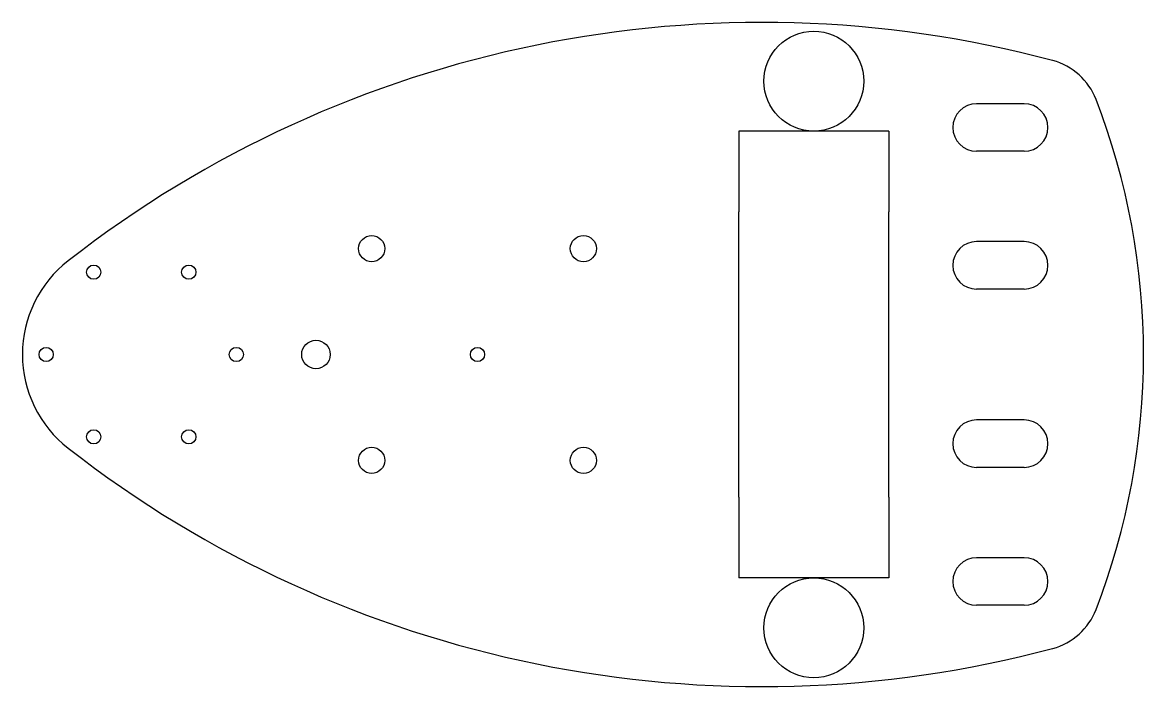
# Model space of a CAD drawing. Extents: x -96 to 140, y -70 to 70.
import ezdxf

# ---------------------------------------------------------------- set-up
doc = ezdxf.new("R2010")
doc.units = 0
doc.layers.add('VISIBLE', color=7, linetype='CONTINUOUS')

msp = doc.modelspace()

# ---------------------------------------------------------------- linework, layer by layer
at = {"layer": 'VISIBLE'}
for p, q in [((115, 52.75), (105, 52.75)), ((55, 47), (55, 30)), ((70.75, 47), (55, 47)), ((86.5, 47), (70.75, 47)), ((86.5, 47), (86.5, 30)), ((115, 42.75), (105, 42.75)), ((55, -30), (55, 30)), ((86.5, -30), (86.5, 30)), ((115, 23.75), (105, 23.75)), ((115, 13.75), (105, 13.75)), ((115, -13.75), (105, -13.75)), ((115, -23.75), (105, -23.75)), ((55, -30), (55, -47)), ((86.5, -30), (86.5, -47)), ((115, -42.75), (105, -42.75)), ((70.75, -47), (55, -47)), ((86.5, -47), (70.75, -47)), ((115, -52.75), (105, -52.75))]:
    msp.add_line(p, q, dxfattribs=at)
for centre, radius in [((70.75, 57.5), 10.5), ((-22.27, 22.27), 2.75), ((22.27, 22.27), 2.75), ((-80.75, 17.32), 1.5), ((-60.75, 17.32), 1.5), ((-34, 0), 3), ((-90.75, 0), 1.5), ((-50.75, 0), 1.5), ((0, 0), 1.5), ((-80.75, -17.32), 1.5), ((-60.75, -17.32), 1.5), ((-22.27, -22.27), 2.75), ((22.27, -22.27), 2.75), ((70.75, -57.5), 10.5)]:
    msp.add_circle(centre, radius, dxfattribs=at)
for centre, radius, start, end in [((59.81, -167.59), 237.44, 75.0659, 127.9203), ((117.52, 48.77), 13.52, 21.122, 75.0659), ((105, 47.75), 5, 90, 270), ((115, 47.75), 5, 270, 90), ((-8.73, 0), 148.86, 338.878, 21.122), ((105, 18.75), 5, 90, 270), ((115, 18.75), 5, 270, 90), ((-70.75, 0), 25, 127.9203, 232.0797), ((105, -18.75), 5, 90, 270), ((115, -18.75), 5, 270, 90), ((59.81, 167.59), 237.44, 232.0797, 284.9341), ((105, -47.75), 5, 90, 270), ((115, -47.75), 5, 270, 90), ((117.52, -48.77), 13.52, 284.9341, 338.878)]:
    msp.add_arc(centre, radius, start, end, dxfattribs=at)

doc.saveas('drawing.dxf')
